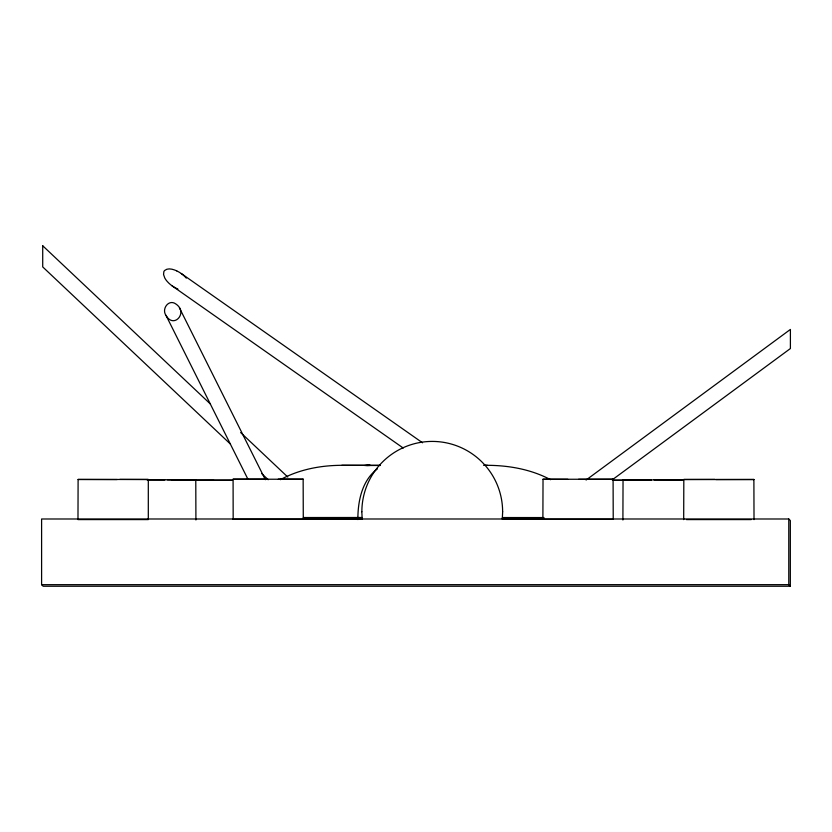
<?xml version="1.0" encoding="UTF-8"?>
<svg xmlns="http://www.w3.org/2000/svg" width="832" height="832" viewBox="0 0 832 832"><rect width="100%" height="100%" fill="white"/><g stroke="black" fill="none" stroke-linecap="round" stroke-linejoin="round"><path stroke-width="1.25" d="M148.179 479.482L78.104 479.461L77.979 519.584L148.304 519.584L148.304 479.471L119.818 479.398M233.168 519.355L233.085 479.222L267.634 479.159M502.663 511.732L502.289 518.991M543.681 519.386L542.89 519.376L543.026 479.253L613.226 479.253L578.542 479.336M622.908 520L623.043 479.877L682.552 479.939M683.686 519.615L683.821 479.492L714.844 479.43M586.092 480.022L790.4 329.43L790.4 348.535L612.227 479.856M377.354 468.936C361.941 480.459 357.781 501.384 357.874 519.594M280.405 479.669C299.094 469.435 320.653 465.379 341.806 465.306L379.922 465.296M78.104 479.461L117.146 479.544M148.044 479.773L195.915 479.846L167.419 479.773M233.085 479.222L303.285 479.232L278.314 479.159M543.026 479.253L567.85 479.326M623.043 479.877L651.404 479.96M683.821 479.492L754.021 479.502L715.759 479.575M232.95 519.345L303.285 519.345L303.15 479.242M303.285 519.345L302.64 519.366M542.89 519.376L613.226 519.376L613.09 479.263M613.226 519.376L612.591 519.386M366.902 465.494L370.178 465.39L364.676 465.504M686.431 519.584L751.234 519.584M180.502 480.158L172.172 480.21L232.596 480.158M361.743 517.504L303.347 517.535M361.743 519.158L303.347 519.189M483.61 465.338C506.584 464.974 530.13 468.811 550.576 479.69M182.863 480.147L214.011 480.126M231.816 480.262L214.75 480.282M612.872 480.314L631.457 480.241L613.174 480.178M365.872 465.494L380.162 465.483M654.077 479.814L683.332 479.835M164.746 479.918L147.118 479.908M788.778 518.991L41.6 518.991L41.6 584.678L43.15 586.238L790.327 586.238L790.327 520.551L788.778 518.991L788.778 584.667L790.327 586.238M41.6 584.678L788.778 584.667M484.546 465.317L487.406 465.327M502.403 517.546L543.993 517.566M502.403 519.199L543.993 519.22M341.806 465.306L370.178 465.39M176.686 270.826C173.077 269.277 168.043 267.561 164.653 270.473A3.931 3.931 0 0 0 163.842 271.7L163.571 274.539L164.736 277.898A18.689 18.689 0 0 0 167.014 281.216A28.184 28.184 0 0 0 176.654 288.475L177.902 289.078M181.314 273.551L422.531 442.79M172.006 285.802L403.239 448.042M42.713 245.762L210.486 404.092M240.656 432.557L287.778 477.038M230.474 444.111L42.713 266.916L42.713 245.783M261.612 473.491L268.216 479.731M166.015 315.411C173.524 328.838 187.408 313.508 177.299 305.105A10.057 10.046 0 0 0 176.062 304.127C168.813 298.511 161.273 309.026 166.015 315.411L247.998 479.346M179.41 307.83L265.366 479.7M362.19 518.991L361.816 511.732M753.886 479.502L754.021 519.615M195.78 479.846L195.915 519.958M361.858 511.732A70.377 70.377 0 0 1 432.234 441.418A70.377 70.377 0 0 1 502.622 511.732M176.665 270.878A28.184 28.184 0 0 1 186.326 278.127"/></g></svg>
